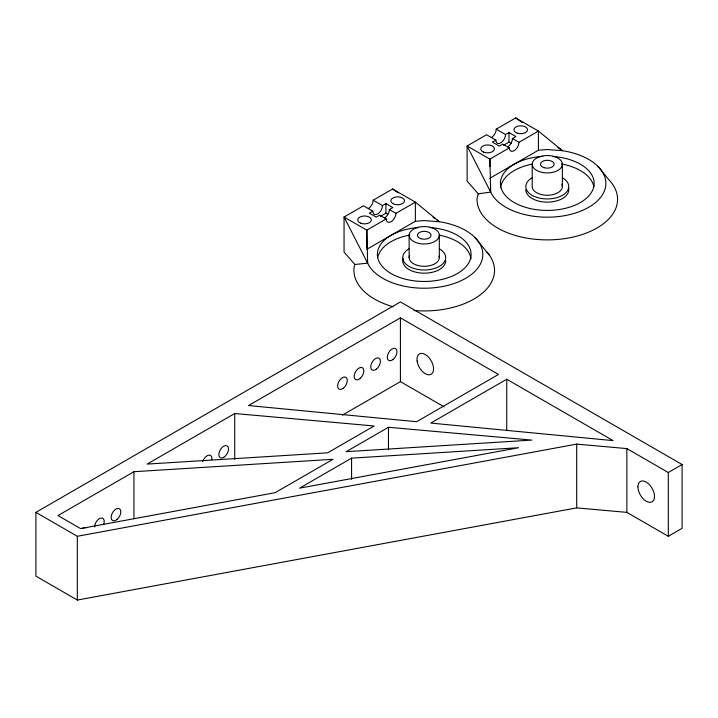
<?xml version="1.0" encoding="UTF-8"?>
<svg xmlns="http://www.w3.org/2000/svg" width="718" height="718" viewBox="0 0 718 718"><rect width="100%" height="100%" fill="white"/><g stroke="black" fill="none" stroke-linecap="round" stroke-linejoin="round"><path stroke-width="1.08" d="M507.599 146.894A6.83 3.949 -60 0 0 512.437 138.529L515.883 136.537L508.981 132.543L505.535 134.535A6.83 3.949 -60 0 1 500.697 142.909A6.83 3.949 -60 0 1 495.869 140.118L486.562 134.751L467.113 145.969L467.113 181.053L478.242 193.788L477.003 198.59A70.301 40.585 0 0 0 564.285 238.681A70.301 40.585 0 0 0 608.774 179.635L598.022 166.45M368.334 208.579A6.83 3.949 -60 0 0 373.163 200.214L392.611 188.987L415.363 202.126L439.389 221.736A58.58 33.818 0 0 1 465.65 278.324A58.58 33.818 0 0 1 367.643 263.156L354.665 264.502A70.301 40.585 0 0 0 393.114 306.739M491.39 137.533A6.83 3.949 -60 0 0 496.228 129.168L515.668 117.94L538.419 131.08L562.445 150.69A58.58 33.818 0 0 1 588.706 207.278A58.58 33.818 0 0 1 490.699 192.11L478.242 193.788M384.543 217.94A6.83 3.949 -60 0 0 389.38 209.575L392.827 207.583L385.925 203.589L382.47 205.59A6.83 3.949 -60 0 1 377.641 213.955A6.83 3.949 -60 0 1 372.804 211.164L369.357 213.156L376.259 217.141L379.714 215.149L386.257 218.927A6.83 3.949 -60 0 0 391.086 221.718A6.83 3.949 -60 0 0 395.923 213.354L415.363 202.126L415.363 221.261L366.817 249.29M495.869 140.118L492.413 142.11L499.315 146.095L502.771 144.103L509.313 147.881A6.83 3.949 -60 0 0 514.151 150.672A6.83 3.949 -60 0 0 518.979 142.308L538.419 131.08L538.419 150.215L489.873 178.243M380.405 216.351L385.925 213.156L387.648 214.152M503.462 145.305L508.981 142.11L511.575 143.609M386.257 218.927L366.817 230.155L344.057 217.016L344.057 252.099L354.746 264.332M509.313 147.881L489.873 159.109L467.113 145.969L490.699 192.11L489.873 159.109L489.873 166.549M35.9 512.365L400.42 301.91L682.1 464.537L682.1 528.313L668.296 536.283L626.868 512.374L576.698 507.877L77.32 600.06L35.9 576.141L35.9 512.365L77.32 536.283L576.698 444.11L626.868 448.597L668.296 472.507L682.1 464.537M133.934 471.708L57.996 515.56L80.56 528.583L275.218 492.656L332.99 459.305L133.934 471.708L133.934 518.701M234.732 413.514L147.145 464.088L327.623 452.834L374.123 425.989L234.732 413.514L234.732 459.394M400.42 317.859L248.536 405.544L416.602 421.717L498.454 374.455L400.42 317.859L400.42 381.635L342.378 415.148M388.474 427.273L346.202 451.676L531.876 440.098L388.474 427.273L388.474 449.647M351.569 458.147L299.577 488.159L518.602 447.727L351.569 458.147L351.569 479.4M506.746 379.239L430.8 423.081L613.064 440.619L506.746 379.239L506.746 430.71M538.419 150.215L547.287 149.541L562.445 150.69L557.859 147.477M415.363 221.261L424.23 220.588L439.389 221.736L436.643 219.807M496.228 129.168L505.535 134.535M512.437 138.529L518.979 142.308M373.163 200.214L382.47 205.59M389.38 209.575L395.923 213.354M372.804 211.164L363.505 205.797L344.057 217.016L367.643 263.156L366.817 230.155L366.817 248.222M400.42 381.635L444.101 406.846M515.668 117.94L522.085 122.437M392.611 188.987L398.113 192.837M432.972 217.24L434.803 218.523M474.957 237.496L489.541 255.339M490.035 189.193L490.699 192.11M367.203 261.217L367.643 263.156M668.296 472.507L668.296 536.283M626.868 448.597L626.868 512.374M576.698 444.11L576.698 507.877M562.365 164.225A15.078 8.706 0 0 1 539.748 171.764A15.078 8.706 0 0 1 539.748 156.686A15.078 8.706 0 0 1 562.365 164.225L562.365 186.545M532.209 164.225L532.209 186.545A15.078 8.706 0 0 0 549.252 195.179A15.078 8.706 0 0 0 561.844 184.293M508.981 132.543L508.981 142.11M439.317 235.271A15.087 8.715 0 0 1 416.682 242.819A15.087 8.715 0 0 1 416.682 227.732A15.087 8.715 0 0 1 439.317 235.271L439.317 257.591M409.143 235.271L409.143 257.591M385.925 203.589L385.925 213.156M77.32 536.283L77.32 600.06M439.416 248.823A21.477 12.403 0 0 1 439.416 266.36A21.477 12.403 0 0 1 409.036 266.36A21.477 12.403 0 0 1 409.036 248.823M439.084 256.084A15.087 8.715 0 0 1 423.575 266.297A15.087 8.715 0 0 1 409.655 255.339M445.707 260.787A21.477 12.403 0 0 1 422.355 273.136A21.477 12.403 0 0 1 403.076 258.624M377.659 257.753A46.867 27.06 0 0 1 409.969 235.01M439.542 235.208A46.867 27.06 0 0 1 470.963 258.767M429.786 227.543A46.867 27.06 0 0 1 463.855 268.855A46.867 27.06 0 0 1 384.606 268.855A46.867 27.06 0 0 1 418.666 227.543M487.028 252.117A70.301 40.585 0 0 1 481.248 294.084A70.301 40.585 0 0 1 414.098 310.508M562.472 177.777A21.477 12.403 0 0 1 562.472 195.314A21.477 12.403 0 0 1 532.101 195.314A21.477 12.403 0 0 1 532.101 177.777M568.441 187.577A21.477 12.403 0 0 1 549.162 202.09A21.477 12.403 0 0 1 525.809 189.74M552.842 156.497A46.867 27.06 0 0 1 586.714 197.988A46.867 27.06 0 0 1 507.267 197.441A46.867 27.06 0 0 1 542.844 156.425M500.554 187.721A46.867 27.06 0 0 1 531.966 164.162M561.539 163.964A46.867 27.06 0 0 1 593.858 186.707M94.579 527.003A6.83 3.949 -60 0 1 100.664 518.109A6.83 3.949 -60 0 1 103.598 524.589M82.848 528.206A6.83 3.949 -60 0 1 86.268 527.865M202.727 461.548A6.83 3.949 -60 0 1 208.543 455.194A6.83 3.949 -60 0 1 211.882 459.538M637.916 486.858A11.712 6.767 60 0 0 650.346 502.322A11.712 6.767 60 0 0 650.346 485.745A11.712 6.767 60 0 0 637.916 486.858M420.811 238.69A6.83 3.949 0 0 0 431.06 235.271A6.83 3.949 0 0 0 420.811 231.86A6.83 3.949 0 0 0 420.811 238.69M360.517 223.127A6.83 3.949 0 0 0 371.323 220.336A6.83 3.949 0 0 0 361.728 216.333A6.83 3.949 0 0 0 360.517 223.127M392.827 203.589A6.83 3.949 0 0 0 404.261 201.821A6.83 3.949 0 0 0 395.896 196.992A6.83 3.949 0 0 0 392.827 203.589M517.301 133.171A6.83 3.949 0 0 0 527.55 129.761A6.83 3.949 0 0 0 517.301 126.341A6.83 3.949 0 0 0 517.301 133.171M483.573 152.081A6.83 3.949 0 0 0 494.379 149.29A6.83 3.949 0 0 0 484.785 145.287A6.83 3.949 0 0 0 483.573 152.081M543.867 167.644A6.83 3.949 0 0 0 554.116 164.225A6.83 3.949 0 0 0 543.867 160.805A6.83 3.949 0 0 0 543.867 167.644M417.122 361.064A11.712 6.767 60 0 0 430.62 374.491A11.712 6.767 60 0 0 428.09 356.72A11.712 6.767 60 0 0 417.122 361.064M376.358 369.151A6.83 3.949 -60 0 0 379.31 358.399A6.83 3.949 -60 0 0 371.044 364.735A6.83 3.949 -60 0 0 376.358 369.151M392.854 359.637A6.83 3.949 -60 0 0 395.923 348.867A6.83 3.949 -60 0 0 387.639 355.078A6.83 3.949 -60 0 0 392.854 359.637M223.729 457.339A6.83 3.949 -60 0 0 227.848 446.551A6.83 3.949 -60 0 0 219.475 451.46A6.83 3.949 -60 0 0 223.729 457.339M342.98 388.456A6.83 3.949 -60 0 0 346.318 377.659A6.83 3.949 -60 0 0 337.998 383.565A6.83 3.949 -60 0 0 342.98 388.456M360.248 378.332A6.83 3.949 -60 0 0 362.419 367.742A6.83 3.949 -60 0 0 354.333 374.913A6.83 3.949 -60 0 0 360.248 378.332M117.231 519.32A6.83 3.949 -60 0 0 119.403 508.73A6.83 3.949 -60 0 0 111.317 515.901A6.83 3.949 -60 0 0 117.231 519.32"/></g></svg>
